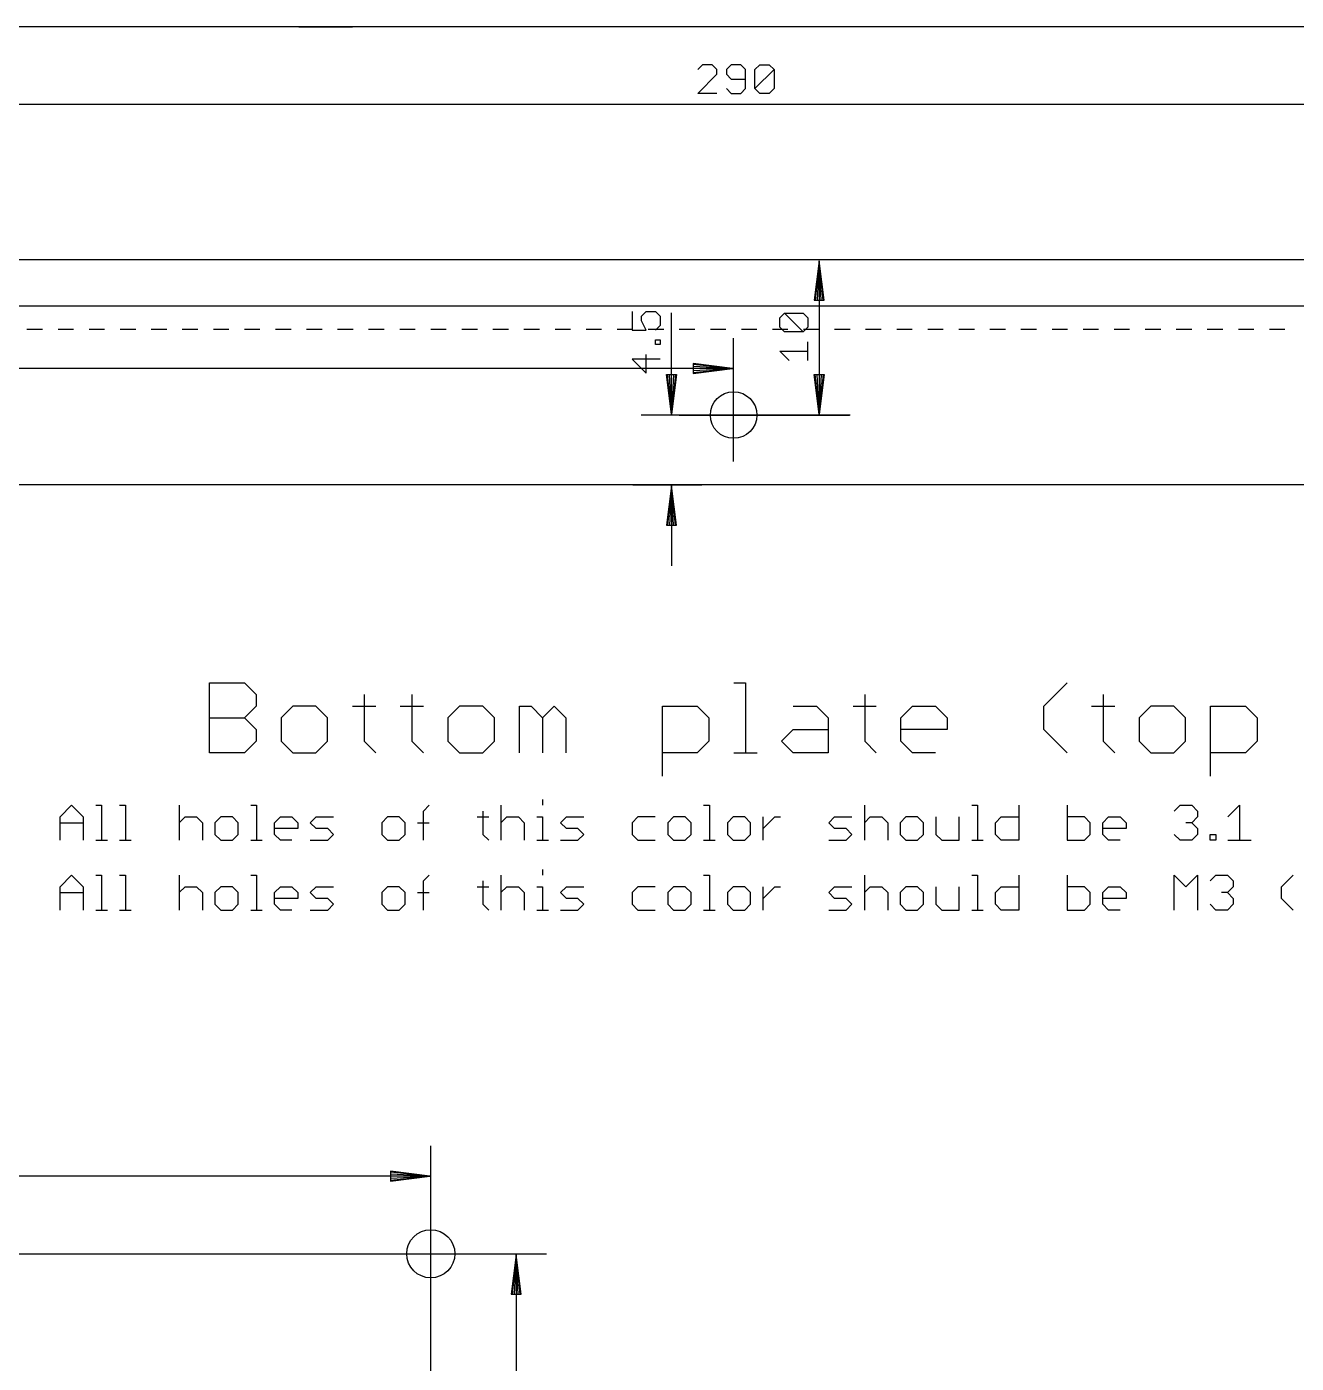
# Model space of a CAD drawing. Extents: x -16 to 648, y -52 to 442.
# Drawn here: x 99.5 to 181.2, y 263.9 to 350 of the extents above; entities that cross this region are included whole.
import ezdxf

# ---------------------------------------------------------------- set-up
doc = ezdxf.new("R2010")
doc.units = 0
for name, color, linetype in [('138', 213, 'CONTINUOUS'), ('140', 1, 'CONTINUOUS'), ('20', 7, 'CONTINUOUS'), ('47', 2, 'CONTINUOUS')]:
    doc.layers.add(name, color=color, linetype=linetype)

msp = doc.modelspace()

# ---------------------------------------------------------------- linework, layer by layer
at = {"layer": '138'}
for p, q in [((101.627, 299.1256), (102.3763, 299.8749)), ((102.3763, 299.8749), (103.1256, 299.1256)), ((103.929, 299.8749), (104.3036, 299.8749)), ((104.3036, 299.8749), (104.3036, 297.627)), ((105.4636, 299.8749), (105.8383, 299.8749)), ((105.8383, 299.8749), (105.8383, 297.627)), ((109.3002, 299.8749), (109.3002, 297.627)), ((113.9042, 299.8749), (114.2788, 299.8749)), ((114.2788, 299.8749), (114.2788, 297.627)), ((125.0213, 299.5003), (125.396, 299.8749)), ((125.0213, 297.627), (125.0213, 299.5003)), ((128.8579, 299.5003), (128.8579, 298.0017)), ((130.0179, 299.8749), (130.0179, 297.627)), ((132.6945, 300.2496), (132.6945, 299.8749)), ((143.0624, 299.8749), (143.437, 299.8749)), ((143.437, 299.8749), (143.437, 297.627)), ((153.4212, 299.8749), (153.4212, 297.627)), ((160.3271, 299.8749), (160.7018, 299.8749)), ((160.7018, 299.8749), (160.7018, 297.627)), ((163.3604, 299.8749), (163.3604, 297.627)), ((166.4657, 299.8749), (166.4657, 297.627)), ((173.3716, 299.5003), (173.7462, 299.8749)), ((173.7462, 299.8749), (174.4956, 299.8749)), ((174.4956, 299.8749), (174.8702, 299.5003)), ((174.8702, 299.5003), (174.8702, 299.1256)), ((176.8245, 299.1256), (177.5738, 299.8749)), ((177.5738, 299.8749), (177.5738, 297.627)), ((101.627, 297.627), (101.627, 299.1256)), ((101.627, 298.751), (103.1256, 298.751)), ((103.1256, 299.1256), (103.1256, 297.627)), ((109.3002, 298.751), (109.6749, 299.1256)), ((109.6749, 299.1256), (110.4242, 299.1256)), ((110.4242, 299.1256), (110.7988, 298.751)), ((110.7988, 298.751), (110.7988, 297.627)), ((111.9768, 299.1256), (111.6022, 298.751)), ((111.6022, 298.751), (111.6022, 298.0017)), ((112.7261, 299.1256), (111.9768, 299.1256)), ((113.1008, 298.751), (112.7261, 299.1256)), ((113.1008, 298.0017), (113.1008, 298.751)), ((115.4388, 298.751), (115.8134, 299.1256)), ((115.4388, 298.0017), (115.4388, 298.751)), ((115.8134, 299.1256), (116.5628, 299.1256)), ((116.5628, 299.1256), (116.9374, 298.751)), ((116.9374, 298.751), (116.9374, 298.3763)), ((117.7408, 298.751), (118.1154, 299.1256)), ((118.1154, 298.3763), (117.7408, 298.751)), ((118.1154, 299.1256), (119.2394, 299.1256)), ((122.7193, 299.1256), (122.3447, 298.751)), ((122.3447, 298.751), (122.3447, 298.0017)), ((123.4687, 299.1256), (122.7193, 299.1256)), ((123.8433, 298.751), (123.4687, 299.1256)), ((123.8433, 298.0017), (123.8433, 298.751)), ((124.6467, 298.751), (125.396, 298.751)), ((128.4833, 299.1256), (129.2326, 299.1256)), ((130.0179, 298.751), (130.3926, 299.1256)), ((130.3926, 299.1256), (131.1419, 299.1256)), ((131.1419, 299.1256), (131.5165, 298.751)), ((131.5165, 298.751), (131.5165, 297.627)), ((132.3199, 299.1256), (132.6945, 299.1256)), ((132.6945, 299.1256), (132.6945, 297.627)), ((133.8545, 298.751), (134.2292, 299.1256)), ((134.2292, 298.3763), (133.8545, 298.751)), ((134.2292, 299.1256), (135.3531, 299.1256)), ((138.8331, 299.1256), (138.4584, 298.751)), ((138.4584, 298.751), (138.4584, 298.0017)), ((139.9571, 299.1256), (138.8331, 299.1256)), ((141.1351, 299.1256), (140.7604, 298.751)), ((140.7604, 298.751), (140.7604, 298.0017)), ((141.8844, 299.1256), (141.1351, 299.1256)), ((142.259, 298.751), (141.8844, 299.1256)), ((142.259, 298.0017), (142.259, 298.751)), ((144.9717, 299.1256), (144.597, 298.751)), ((144.597, 298.751), (144.597, 298.0017)), ((145.721, 299.1256), (144.9717, 299.1256)), ((146.0956, 298.751), (145.721, 299.1256)), ((146.0956, 298.0017), (146.0956, 298.751)), ((146.899, 297.627), (146.899, 299.1256)), ((146.899, 298.3763), (147.6483, 299.1256)), ((147.6483, 299.1256), (148.023, 299.1256)), ((151.1193, 298.751), (151.4939, 299.1256)), ((151.4939, 298.3763), (151.1193, 298.751)), ((151.4939, 299.1256), (152.6179, 299.1256)), ((153.4212, 298.751), (153.7959, 299.1256)), ((153.7959, 299.1256), (154.5452, 299.1256)), ((154.5452, 299.1256), (154.9198, 298.751)), ((154.9198, 298.751), (154.9198, 297.627)), ((156.0978, 299.1256), (155.7232, 298.751)), ((155.7232, 298.751), (155.7232, 298.0017)), ((156.8471, 299.1256), (156.0978, 299.1256)), ((157.2218, 298.751), (156.8471, 299.1256)), ((157.2218, 298.0017), (157.2218, 298.751)), ((158.0252, 299.1256), (158.0252, 298.0017)), ((159.5238, 297.627), (159.5238, 299.1256)), ((161.8618, 298.751), (162.2364, 299.1256)), ((161.8618, 298.0017), (161.8618, 298.751)), ((162.2364, 299.1256), (163.3604, 299.1256)), ((167.5897, 299.1256), (166.4657, 299.1256)), ((167.9643, 298.751), (167.5897, 299.1256)), ((167.9643, 298.0017), (167.9643, 298.751)), ((168.7677, 298.751), (169.1423, 299.1256)), ((168.7677, 298.0017), (168.7677, 298.751)), ((169.1423, 299.1256), (169.8916, 299.1256)), ((169.8916, 299.1256), (170.2663, 298.751)), ((170.2663, 298.751), (170.2663, 298.3763)), ((174.4956, 298.751), (174.1209, 298.751)), ((174.8702, 299.1256), (174.4956, 298.751)), ((174.4956, 298.751), (174.8702, 298.3763)), ((111.6022, 298.0017), (111.9768, 297.627)), ((112.7261, 297.627), (113.1008, 298.0017)), ((116.9374, 298.3763), (115.4388, 298.3763)), ((115.8134, 297.627), (115.4388, 298.0017)), ((118.8647, 298.3763), (118.1154, 298.3763)), ((119.2394, 298.0017), (118.8647, 298.3763)), ((118.8647, 297.627), (119.2394, 298.0017)), ((122.3447, 298.0017), (122.7193, 297.627)), ((123.4687, 297.627), (123.8433, 298.0017)), ((128.8579, 298.0017), (129.2326, 297.627)), ((134.9785, 298.3763), (134.2292, 298.3763)), ((135.3531, 298.0017), (134.9785, 298.3763)), ((134.9785, 297.627), (135.3531, 298.0017)), ((138.4584, 298.0017), (138.8331, 297.627)), ((140.7604, 298.0017), (141.1351, 297.627)), ((141.8844, 297.627), (142.259, 298.0017)), ((144.597, 298.0017), (144.9717, 297.627)), ((145.721, 297.627), (146.0956, 298.0017)), ((152.2432, 298.3763), (151.4939, 298.3763)), ((152.6179, 298.0017), (152.2432, 298.3763)), ((152.2432, 297.627), (152.6179, 298.0017)), ((155.7232, 298.0017), (156.0978, 297.627)), ((156.8471, 297.627), (157.2218, 298.0017)), ((158.0252, 298.0017), (158.3998, 297.627)), ((162.2364, 297.627), (161.8618, 298.0017)), ((167.5897, 297.627), (167.9643, 298.0017)), ((170.2663, 298.3763), (168.7677, 298.3763)), ((169.1423, 297.627), (168.7677, 298.0017)), ((173.7462, 297.627), (173.3716, 298.0017)), ((174.8702, 298.0017), (174.4956, 297.627)), ((174.8702, 298.3763), (174.8702, 298.0017)), ((175.6736, 297.627), (175.6736, 298.0017)), ((175.6736, 298.0017), (176.0482, 298.0017)), ((176.0482, 298.0017), (176.0482, 297.627)), ((103.929, 297.627), (104.6783, 297.627)), ((105.4636, 297.627), (106.2129, 297.627)), ((111.9768, 297.627), (112.7261, 297.627)), ((113.9042, 297.627), (114.6535, 297.627)), ((116.5628, 297.627), (115.8134, 297.627)), ((117.7408, 297.627), (118.8647, 297.627)), ((122.7193, 297.627), (123.4687, 297.627)), ((132.3199, 297.627), (133.0692, 297.627)), ((133.8545, 297.627), (134.9785, 297.627)), ((138.8331, 297.627), (139.9571, 297.627)), ((141.1351, 297.627), (141.8844, 297.627)), ((143.0624, 297.627), (143.8117, 297.627)), ((144.9717, 297.627), (145.721, 297.627)), ((151.1193, 297.627), (152.2432, 297.627)), ((156.0978, 297.627), (156.8471, 297.627)), ((158.3998, 297.627), (159.5238, 297.627)), ((160.3271, 297.627), (161.0764, 297.627)), ((163.3604, 297.627), (162.2364, 297.627)), ((166.4657, 297.627), (167.5897, 297.627)), ((169.8916, 297.627), (169.1423, 297.627)), ((174.4956, 297.627), (173.7462, 297.627)), ((176.0482, 297.627), (175.6736, 297.627)), ((176.8245, 297.627), (178.3232, 297.627))]:
    msp.add_line(p, q, dxfattribs=at)
for centre, radius in [((145, 325), 1.5), ((125.5, 271), 1.55)]:
    msp.add_circle(centre, radius, dxfattribs=at)
at = {"layer": '140'}
for p, q in [((101.627, 294.6256), (102.3763, 295.3749)), ((102.3763, 295.3749), (103.1256, 294.6256)), ((103.929, 295.3749), (104.3036, 295.3749)), ((104.3036, 295.3749), (104.3036, 293.127)), ((105.4636, 295.3749), (105.8383, 295.3749)), ((105.8383, 295.3749), (105.8383, 293.127)), ((109.3002, 295.3749), (109.3002, 293.127)), ((113.9042, 295.3749), (114.2788, 295.3749)), ((114.2788, 295.3749), (114.2788, 293.127)), ((125.0213, 295.0003), (125.396, 295.3749)), ((130.0179, 295.3749), (130.0179, 293.127)), ((132.6945, 295.7496), (132.6945, 295.3749)), ((143.0624, 295.3749), (143.437, 295.3749)), ((143.437, 295.3749), (143.437, 293.127)), ((153.4212, 295.3749), (153.4212, 293.127)), ((160.3271, 295.3749), (160.7018, 295.3749)), ((160.7018, 295.3749), (160.7018, 293.127)), ((163.3604, 295.3749), (163.3604, 293.127)), ((166.4657, 295.3749), (166.4657, 293.127)), ((173.3716, 293.127), (173.3716, 295.3749)), ((173.3716, 295.3749), (174.1209, 294.6256)), ((174.1209, 294.6256), (174.8702, 295.3749)), ((174.8702, 295.3749), (174.8702, 293.127)), ((175.6736, 295.0003), (176.0482, 295.3749)), ((176.0482, 295.3749), (176.7975, 295.3749)), ((176.7975, 295.3749), (177.1722, 295.0003)), ((180.2775, 294.6256), (181.0268, 295.3749)), ((101.627, 293.127), (101.627, 294.6256)), ((103.1256, 294.6256), (103.1256, 293.127)), ((109.3002, 294.251), (109.6749, 294.6256)), ((109.6749, 294.6256), (110.4242, 294.6256)), ((110.4242, 294.6256), (110.7988, 294.251)), ((111.9768, 294.6256), (111.6022, 294.251)), ((112.7261, 294.6256), (111.9768, 294.6256)), ((113.1008, 294.251), (112.7261, 294.6256)), ((115.4388, 294.251), (115.8134, 294.6256)), ((115.8134, 294.6256), (116.5628, 294.6256)), ((116.5628, 294.6256), (116.9374, 294.251)), ((117.7408, 294.251), (118.1154, 294.6256)), ((118.1154, 294.6256), (119.2394, 294.6256)), ((122.7193, 294.6256), (122.3447, 294.251)), ((123.4687, 294.6256), (122.7193, 294.6256)), ((123.8433, 294.251), (123.4687, 294.6256)), ((125.0213, 293.127), (125.0213, 295.0003)), ((128.4833, 294.6256), (129.2326, 294.6256)), ((128.8579, 295.0003), (128.8579, 293.5017)), ((130.0179, 294.251), (130.3926, 294.6256)), ((130.3926, 294.6256), (131.1419, 294.6256)), ((131.1419, 294.6256), (131.5165, 294.251)), ((132.3199, 294.6256), (132.6945, 294.6256)), ((132.6945, 294.6256), (132.6945, 293.127)), ((133.8545, 294.251), (134.2292, 294.6256)), ((134.2292, 294.6256), (135.3531, 294.6256)), ((138.8331, 294.6256), (138.4584, 294.251)), ((139.9571, 294.6256), (138.8331, 294.6256)), ((141.1351, 294.6256), (140.7604, 294.251)), ((141.8844, 294.6256), (141.1351, 294.6256)), ((142.259, 294.251), (141.8844, 294.6256)), ((144.9717, 294.6256), (144.597, 294.251)), ((145.721, 294.6256), (144.9717, 294.6256)), ((146.0956, 294.251), (145.721, 294.6256)), ((146.899, 293.127), (146.899, 294.6256)), ((146.899, 293.8763), (147.6483, 294.6256)), ((147.6483, 294.6256), (148.023, 294.6256)), ((151.1193, 294.251), (151.4939, 294.6256)), ((151.4939, 294.6256), (152.6179, 294.6256)), ((153.4212, 294.251), (153.7959, 294.6256)), ((153.7959, 294.6256), (154.5452, 294.6256)), ((154.5452, 294.6256), (154.9198, 294.251)), ((156.0978, 294.6256), (155.7232, 294.251)), ((156.8471, 294.6256), (156.0978, 294.6256)), ((157.2218, 294.251), (156.8471, 294.6256)), ((158.0252, 294.6256), (158.0252, 293.5017)), ((159.5238, 293.127), (159.5238, 294.6256)), ((161.8618, 294.251), (162.2364, 294.6256)), ((162.2364, 294.6256), (163.3604, 294.6256)), ((167.5897, 294.6256), (166.4657, 294.6256)), ((167.9643, 294.251), (167.5897, 294.6256)), ((168.7677, 294.251), (169.1423, 294.6256)), ((169.1423, 294.6256), (169.8916, 294.6256)), ((169.8916, 294.6256), (170.2663, 294.251)), ((177.1722, 294.6256), (176.7975, 294.251)), ((177.1722, 295.0003), (177.1722, 294.6256)), ((180.2775, 293.8763), (180.2775, 294.6256)), ((101.627, 294.251), (103.1256, 294.251)), ((110.7988, 294.251), (110.7988, 293.127)), ((111.6022, 294.251), (111.6022, 293.5017)), ((111.6022, 293.5017), (111.9768, 293.127)), ((112.7261, 293.127), (113.1008, 293.5017)), ((113.1008, 293.5017), (113.1008, 294.251)), ((115.4388, 293.5017), (115.4388, 294.251)), ((116.9374, 293.8763), (115.4388, 293.8763)), ((115.8134, 293.127), (115.4388, 293.5017)), ((116.9374, 294.251), (116.9374, 293.8763)), ((118.1154, 293.8763), (117.7408, 294.251)), ((118.8647, 293.8763), (118.1154, 293.8763)), ((119.2394, 293.5017), (118.8647, 293.8763)), ((118.8647, 293.127), (119.2394, 293.5017)), ((122.3447, 294.251), (122.3447, 293.5017)), ((122.3447, 293.5017), (122.7193, 293.127)), ((123.4687, 293.127), (123.8433, 293.5017)), ((123.8433, 293.5017), (123.8433, 294.251)), ((124.6467, 294.251), (125.396, 294.251)), ((128.8579, 293.5017), (129.2326, 293.127)), ((131.5165, 294.251), (131.5165, 293.127)), ((134.2292, 293.8763), (133.8545, 294.251)), ((134.9785, 293.8763), (134.2292, 293.8763)), ((135.3531, 293.5017), (134.9785, 293.8763)), ((134.9785, 293.127), (135.3531, 293.5017)), ((138.4584, 294.251), (138.4584, 293.5017)), ((138.4584, 293.5017), (138.8331, 293.127)), ((140.7604, 294.251), (140.7604, 293.5017)), ((140.7604, 293.5017), (141.1351, 293.127)), ((141.8844, 293.127), (142.259, 293.5017)), ((142.259, 293.5017), (142.259, 294.251)), ((144.597, 294.251), (144.597, 293.5017)), ((144.597, 293.5017), (144.9717, 293.127)), ((145.721, 293.127), (146.0956, 293.5017)), ((146.0956, 293.5017), (146.0956, 294.251)), ((151.4939, 293.8763), (151.1193, 294.251)), ((152.2432, 293.8763), (151.4939, 293.8763)), ((152.6179, 293.5017), (152.2432, 293.8763)), ((152.2432, 293.127), (152.6179, 293.5017)), ((154.9198, 294.251), (154.9198, 293.127)), ((155.7232, 294.251), (155.7232, 293.5017)), ((155.7232, 293.5017), (156.0978, 293.127)), ((156.8471, 293.127), (157.2218, 293.5017)), ((157.2218, 293.5017), (157.2218, 294.251)), ((158.0252, 293.5017), (158.3998, 293.127)), ((161.8618, 293.5017), (161.8618, 294.251)), ((162.2364, 293.127), (161.8618, 293.5017)), ((167.5897, 293.127), (167.9643, 293.5017)), ((167.9643, 293.5017), (167.9643, 294.251)), ((168.7677, 293.5017), (168.7677, 294.251)), ((170.2663, 293.8763), (168.7677, 293.8763)), ((169.1423, 293.127), (168.7677, 293.5017)), ((170.2663, 294.251), (170.2663, 293.8763)), ((176.0482, 293.127), (175.6736, 293.5017)), ((176.7975, 294.251), (176.4229, 294.251)), ((176.7975, 294.251), (177.1722, 293.8763)), ((177.1722, 293.5017), (176.7975, 293.127)), ((177.1722, 293.8763), (177.1722, 293.5017)), ((181.0268, 293.127), (180.2775, 293.8763)), ((103.929, 293.127), (104.6783, 293.127)), ((105.4636, 293.127), (106.2129, 293.127)), ((111.9768, 293.127), (112.7261, 293.127)), ((113.9042, 293.127), (114.6535, 293.127)), ((116.5628, 293.127), (115.8134, 293.127)), ((117.7408, 293.127), (118.8647, 293.127)), ((122.7193, 293.127), (123.4687, 293.127)), ((132.3199, 293.127), (133.0692, 293.127)), ((133.8545, 293.127), (134.9785, 293.127)), ((138.8331, 293.127), (139.9571, 293.127)), ((141.1351, 293.127), (141.8844, 293.127)), ((143.0624, 293.127), (143.8117, 293.127)), ((144.9717, 293.127), (145.721, 293.127)), ((151.1193, 293.127), (152.2432, 293.127)), ((156.0978, 293.127), (156.8471, 293.127)), ((158.3998, 293.127), (159.5238, 293.127)), ((160.3271, 293.127), (161.0764, 293.127)), ((163.3604, 293.127), (162.2364, 293.127)), ((166.4657, 293.127), (167.5897, 293.127)), ((169.8916, 293.127), (169.1423, 293.127)), ((176.7975, 293.127), (176.0482, 293.127))]:
    msp.add_line(p, q, dxfattribs=at)
at = {"layer": '20'}
for p, q in [((285, 350), (5, 350)), ((290, 335), (0, 335)), ((290, 332), (0, 332)), ((100.5, 330.5), (99.5, 330.5)), ((102.5, 330.5), (101.5, 330.5)), ((104.5, 330.5), (103.5, 330.5)), ((106.5, 330.5), (105.5, 330.5)), ((108.5, 330.5), (107.5, 330.5)), ((110.5, 330.5), (109.5, 330.5)), ((112.5, 330.5), (111.5, 330.5)), ((114.5, 330.5), (113.5, 330.5)), ((116.5, 330.5), (115.5, 330.5)), ((118.5, 330.5), (117.5, 330.5)), ((120.5, 330.5), (119.5, 330.5)), ((122.5, 330.5), (121.5, 330.5)), ((124.5, 330.5), (123.5, 330.5)), ((126.5, 330.5), (125.5, 330.5)), ((128.5, 330.5), (127.5, 330.5)), ((130.5, 330.5), (129.5, 330.5)), ((132.5, 330.5), (131.5, 330.5)), ((134.5, 330.5), (133.5, 330.5)), ((136.5, 330.5), (135.5, 330.5)), ((138.5, 330.5), (137.5, 330.5)), ((140.5, 330.5), (139.5, 330.5)), ((142.5, 330.5), (141.5, 330.5)), ((144.5, 330.5), (143.5, 330.5)), ((146.5, 330.5), (145.5, 330.5)), ((148.5, 330.5), (147.5, 330.5)), ((150.5, 330.5), (149.5, 330.5)), ((152.5, 330.5), (151.5, 330.5)), ((154.5, 330.5), (153.5, 330.5)), ((156.5, 330.5), (155.5, 330.5)), ((158.5, 330.5), (157.5, 330.5)), ((160.5, 330.5), (159.5, 330.5)), ((162.5, 330.5), (161.5, 330.5)), ((164.5, 330.5), (163.5, 330.5)), ((166.5, 330.5), (165.5, 330.5)), ((168.5, 330.5), (167.5, 330.5)), ((170.5, 330.5), (169.5, 330.5)), ((172.5, 330.5), (171.5, 330.5)), ((174.5, 330.5), (173.5, 330.5)), ((176.5, 330.5), (175.5, 330.5)), ((178.5, 330.5), (177.5, 330.5)), ((180.5, 330.5), (179.5, 330.5)), ((284.5, 320.5), (5.5, 320.5))]:
    msp.add_line(p, q, dxfattribs=at)
at = {"layer": '47'}
for p, q in [((117, 350), (120.45, 350)), ((142.9967, 347.5554), (142.6885, 347.2472)), ((142.6885, 345.7062), (143.9213, 346.939)), ((143.6131, 347.5554), (142.9967, 347.5554)), ((143.9213, 347.2472), (143.6131, 347.5554)), ((143.9213, 346.939), (143.9213, 347.2472)), ((144.8383, 347.5554), (144.5301, 347.2472)), ((144.5301, 347.2472), (144.5301, 346.939)), ((144.5301, 346.939), (144.8383, 346.6308)), ((145.4547, 347.5554), (144.8383, 347.5554)), ((145.7629, 347.2472), (145.4547, 347.5554)), ((145.7629, 346.0144), (145.7629, 347.2472)), ((146.3717, 347.2472), (146.6799, 347.5554)), ((146.3717, 346.0144), (146.3717, 347.2472)), ((146.3717, 346.0144), (147.6045, 347.2472)), ((146.6799, 347.5554), (147.2963, 347.5554)), ((147.2963, 347.5554), (147.6045, 347.2472)), ((147.6045, 347.2472), (147.6045, 346.0144)), ((144.5301, 346.0144), (144.8383, 345.7062)), ((144.8383, 346.6308), (145.7629, 346.6308)), ((145.4547, 345.7062), (145.7629, 346.0144)), ((146.6799, 345.7062), (146.3717, 346.0144)), ((147.6045, 346.0144), (147.2963, 345.7062)), ((143.9213, 345.7062), (142.6885, 345.7062)), ((144.8383, 345.7062), (145.4547, 345.7062)), ((147.2963, 345.7062), (146.6799, 345.7062)), ((289.935, 345), (0.065, 345)), ((152.5, 335), (148.55, 335)), ((150.5, 334.935), (150.1808, 332.4)), ((150.5, 334.935), (150.24, 332.4)), ((150.5, 334.935), (150.37, 332.4)), ((150.5, 334.935), (150.5, 325.065)), ((150.8192, 332.4), (150.5, 334.935)), ((150.63, 332.4), (150.5, 334.935)), ((150.76, 332.4), (150.5, 334.935)), ((150.1808, 332.4), (150.8192, 332.4)), ((138.4701, 331.6628), (138.4701, 330.464)), ((139.0695, 331.3631), (139.3692, 331.6628)), ((139.0695, 331.0634), (139.0695, 331.3631)), ((139.3692, 331.6628), (139.9687, 331.6628)), ((139.9687, 331.6628), (140.2684, 331.3631)), ((140.2684, 331.3631), (140.2684, 330.7637)), ((141, 325.065), (141, 331.5809)), ((147.9701, 331.2491), (148.2698, 331.5488)), ((148.2698, 331.5488), (149.4687, 331.5488)), ((149.4687, 330.3499), (148.2698, 331.5488)), ((149.4687, 331.5488), (149.7684, 331.2491)), ((138.4701, 330.464), (139.3692, 330.464)), ((139.3692, 330.464), (139.0695, 331.0634)), ((140.2684, 330.7637), (139.9687, 330.464)), ((147.9701, 330.6496), (147.9701, 331.2491)), ((148.2698, 330.3499), (147.9701, 330.6496)), ((149.7684, 330.6496), (149.4687, 330.3499)), ((149.7684, 331.2491), (149.7684, 330.6496)), ((139.9687, 329.5432), (139.9687, 329.8429)), ((139.9687, 329.8429), (140.2684, 329.8429)), ((140.2684, 329.8429), (140.2684, 329.5432)), ((145, 322), (145, 329.95)), ((149.4687, 330.3499), (148.2698, 330.3499)), ((149.7684, 328.5083), (149.7684, 329.7072)), ((139.3692, 327.7016), (139.3692, 328.9005)), ((140.2684, 329.5432), (139.9687, 329.5432)), ((148.5695, 328.5083), (147.9701, 329.1078)), ((147.9701, 329.1078), (149.7684, 329.1078)), ((144.935, 328), (-1.435, 328)), ((140.2684, 328.6008), (138.4701, 328.6008)), ((138.4701, 328.6008), (139.3692, 327.7016)), ((144.935, 328), (142.4, 328.3192)), ((142.4, 328.3192), (142.4, 327.6808)), ((144.935, 328), (142.4, 328.26)), ((144.935, 328), (142.4, 328.13)), ((142.4, 327.6808), (144.935, 328)), ((142.4, 327.87), (144.935, 328)), ((142.4, 327.74), (144.935, 328)), ((141, 325.065), (140.6808, 327.6)), ((140.6808, 327.6), (141.3192, 327.6)), ((141, 325.065), (140.74, 327.6)), ((141, 325.065), (140.87, 327.6)), ((141.3192, 327.6), (141, 325.065)), ((141.13, 327.6), (141, 325.065)), ((141.26, 327.6), (141, 325.065)), ((150.5, 325.065), (150.1808, 327.6)), ((150.1808, 327.6), (150.8192, 327.6)), ((150.5, 325.065), (150.24, 327.6)), ((150.5, 325.065), (150.37, 327.6)), ((150.8192, 327.6), (150.5, 325.065)), ((150.63, 327.6), (150.5, 325.065)), ((150.76, 327.6), (150.5, 325.065)), ((152.5, 325), (139.05, 325)), ((141.5, 325), (152.45, 325)), ((138.5, 320.5), (142.95, 320.5)), ((141, 320.435), (140.6808, 317.9)), ((141, 320.435), (140.74, 317.9)), ((141, 320.435), (140.87, 317.9)), ((141, 320.435), (141, 315.3)), ((141.3192, 317.9), (141, 320.435)), ((141.13, 317.9), (141, 320.435)), ((141.26, 317.9), (141, 320.435)), ((140.6808, 317.9), (141.3192, 317.9)), ((111.254, 303.254), (111.254, 307.7498)), ((111.254, 307.7498), (113.5019, 307.7498)), ((113.5019, 307.7498), (114.2512, 307.0005)), ((145.0162, 307.7498), (145.7655, 307.7498)), ((145.7655, 307.7498), (145.7655, 303.254)), ((164.9666, 306.2512), (166.4652, 307.7498)), ((114.2512, 307.0005), (114.2512, 306.2512)), ((121.2112, 307.0005), (121.2112, 304.0033)), ((124.2805, 307.0005), (124.2805, 304.0033)), ((153.4387, 307.0005), (153.4387, 304.0033)), ((168.7852, 307.0005), (168.7852, 304.0033)), ((111.254, 305.5019), (113.5019, 305.5019)), ((114.2512, 306.2512), (113.5019, 305.5019)), ((113.5019, 305.5019), (114.2512, 304.7526)), ((116.6072, 306.2512), (115.8579, 305.5019)), ((115.8579, 305.5019), (115.8579, 304.0033)), ((118.1059, 306.2512), (116.6072, 306.2512)), ((118.8552, 305.5019), (118.1059, 306.2512)), ((118.8552, 304.0033), (118.8552, 305.5019)), ((120.4619, 306.2512), (121.9605, 306.2512)), ((123.5312, 306.2512), (125.0298, 306.2512)), ((127.3498, 306.2512), (126.6004, 305.5019)), ((126.6004, 305.5019), (126.6004, 304.0033)), ((128.8484, 306.2512), (127.3498, 306.2512)), ((129.5977, 305.5019), (128.8484, 306.2512)), ((129.5977, 304.0033), (129.5977, 305.5019)), ((131.2044, 303.254), (131.2044, 306.2512)), ((131.2044, 306.2512), (131.9537, 306.2512)), ((131.9537, 306.2512), (132.703, 305.5019)), ((132.703, 305.5019), (133.4523, 306.2512)), ((132.703, 305.5019), (132.703, 303.254)), ((133.4523, 306.2512), (134.2016, 305.5019)), ((134.2016, 305.5019), (134.2016, 303.254)), ((140.4122, 301.7554), (140.4122, 306.2512)), ((140.4122, 306.2512), (142.6602, 306.2512)), ((142.6602, 306.2512), (143.4095, 305.5019)), ((143.4095, 305.5019), (143.4095, 304.0033)), ((148.8348, 306.2512), (150.3334, 306.2512)), ((150.3334, 306.2512), (151.0827, 305.5019)), ((151.0827, 305.5019), (151.0827, 303.254)), ((152.6894, 306.2512), (154.188, 306.2512)), ((155.7587, 305.5019), (156.508, 306.2512)), ((155.7587, 304.0033), (155.7587, 305.5019)), ((156.508, 306.2512), (158.0066, 306.2512)), ((158.0066, 306.2512), (158.7559, 305.5019)), ((158.7559, 305.5019), (158.7559, 304.7526)), ((164.9666, 304.7526), (164.9666, 306.2512)), ((168.0358, 306.2512), (169.5345, 306.2512)), ((171.8544, 306.2512), (171.1051, 305.5019)), ((171.1051, 305.5019), (171.1051, 304.0033)), ((173.3531, 306.2512), (171.8544, 306.2512)), ((174.1024, 305.5019), (173.3531, 306.2512)), ((174.1024, 304.0033), (174.1024, 305.5019)), ((175.7091, 301.7554), (175.7091, 306.2512)), ((175.7091, 306.2512), (177.957, 306.2512)), ((177.957, 306.2512), (178.7063, 305.5019)), ((178.7063, 305.5019), (178.7063, 304.0033)), ((114.2512, 304.7526), (114.2512, 304.0033)), ((148.0855, 304.0033), (148.8348, 304.7526)), ((148.8348, 304.7526), (151.0827, 304.7526)), ((158.7559, 304.7526), (155.7587, 304.7526)), ((166.4652, 303.254), (164.9666, 304.7526)), ((114.2512, 304.0033), (113.5019, 303.254)), ((115.8579, 304.0033), (116.6072, 303.254)), ((118.1059, 303.254), (118.8552, 304.0033)), ((121.2112, 304.0033), (121.9605, 303.254)), ((124.2805, 304.0033), (125.0298, 303.254)), ((126.6004, 304.0033), (127.3498, 303.254)), ((128.8484, 303.254), (129.5977, 304.0033)), ((143.4095, 304.0033), (142.6602, 303.254)), ((148.8348, 303.254), (148.0855, 304.0033)), ((153.4387, 304.0033), (154.188, 303.254)), ((156.508, 303.254), (155.7587, 304.0033)), ((168.7852, 304.0033), (169.5345, 303.254)), ((171.1051, 304.0033), (171.8544, 303.254)), ((173.3531, 303.254), (174.1024, 304.0033)), ((178.7063, 304.0033), (177.957, 303.254)), ((113.5019, 303.254), (111.254, 303.254)), ((116.6072, 303.254), (118.1059, 303.254)), ((127.3498, 303.254), (128.8484, 303.254)), ((142.6602, 303.254), (140.4122, 303.254)), ((145.0162, 303.254), (146.5148, 303.254)), ((151.0827, 303.254), (148.8348, 303.254)), ((158.0066, 303.254), (156.508, 303.254)), ((171.8544, 303.254), (173.3531, 303.254)), ((177.957, 303.254), (175.7091, 303.254)), ((125.5, 144), (125.5, 277.95)), ((125.435, 276), (122.9, 276.3192)), ((122.9, 276.3192), (122.9, 275.6808)), ((125.435, 276), (122.9, 276.26)), ((125.435, 276), (32.565, 276)), ((125.435, 276), (122.9, 276.13)), ((122.9, 275.6808), (125.435, 276)), ((122.9, 275.87), (125.435, 276)), ((122.9, 275.74), (125.435, 276)), ((28, 271), (132.95, 271)), ((131, 270.935), (130.6808, 268.4)), ((131, 270.935), (130.74, 268.4)), ((131, 270.935), (130.87, 268.4)), ((131, 270.935), (131, 148.065)), ((131.3192, 268.4), (131, 270.935)), ((131.13, 268.4), (131, 270.935)), ((131.26, 268.4), (131, 270.935)), ((130.6808, 268.4), (131.3192, 268.4))]:
    msp.add_line(p, q, dxfattribs=at)

doc.saveas('drawing.dxf')
